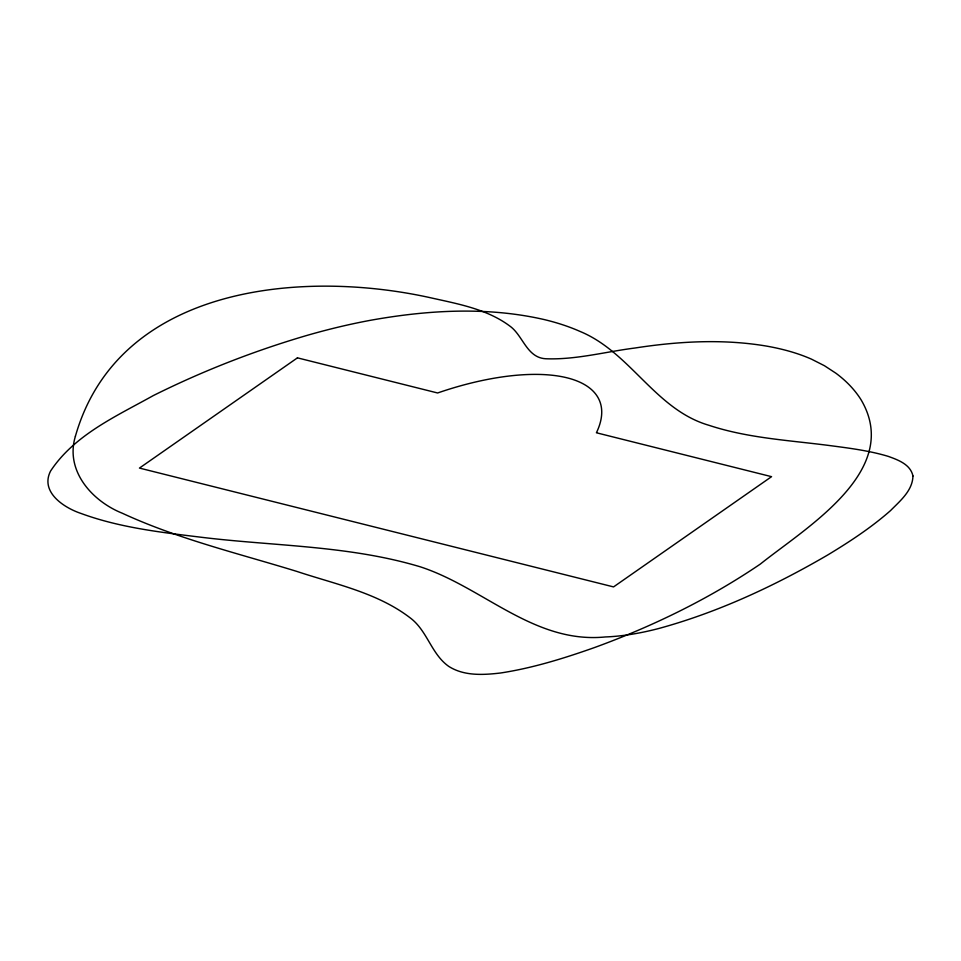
<?xml version="1.0" encoding="UTF-8"?>
<svg xmlns="http://www.w3.org/2000/svg" width="961" height="961" viewBox="0 0 961 961"><rect width="100%" height="100%" fill="white"/><g stroke="black" fill="none" stroke-linecap="round" stroke-linejoin="round"><path stroke-width="1.44" d="M912.95 475.971C912.638 490.675 900.049 500.933 890.535 510.591C871.291 527.541 849.788 541.644 827.889 554.881C774.806 585.838 718.528 612.109 659.15 628.398A146.144 59.438 -22.2 0 1 605.358 636.951C534.136 644.002 483.335 587.315 420.257 566.81C348.975 545.367 273.717 546.184 200.393 537.151C160.163 532.262 119.332 527.517 81.072 513.474C63.979 507.768 39.869 492.092 50.561 471.07C74.477 434.78 116.509 416.125 153.279 395.596C202.278 371.174 253.452 351.149 305.982 335.701A322.199 131.044 -22.2 0 1 370.838 320.229C427.813 310.031 487.131 306.511 543.962 319.508A468.247 190.458 -22.2 0 1 580.024 331.425C630.548 352.243 655.186 409.602 708.894 425.279C748.883 438.516 791.359 440.402 832.827 445.976C851.422 448.415 870.101 450.925 888.12 456.331C898.006 459.875 910.511 464.379 912.95 475.971M75.414 436.198C64.831 470.746 92.064 501.137 122.335 513.246C178.145 539.037 238.268 553.392 296.829 571.411C335.894 584.408 378.538 592.901 411.548 618.932C427.549 631.894 431.729 654.345 448.679 666.345C464.055 676.184 483.191 675.018 500.549 673C532.718 668.075 563.891 658.369 594.499 647.558C652.771 626.308 708.966 598.943 760.331 564.071C805.726 527.721 903.136 470.53 860.96 399.608A496.909 202.11 -22.2 0 0 835.806 373.156L824.43 365.721L811.625 359.222A400.016 162.697 -22.2 0 0 765.665 345.948C722.36 338.777 678.094 341.359 634.897 348.026C605.238 351.786 575.771 359.931 545.692 358.753C527.349 357.72 523.361 337.083 511.228 327.124C487.78 308.901 457.34 303.832 429.086 297.429C300.3 269.296 118.179 286.222 75.414 436.198M297.442 357.852L139.465 468.079L613.562 586.907L771.551 476.668L596.409 432.774A169.857 69.084 -22.2 0 0 437.615 392.977L297.442 357.852"/></g></svg>
